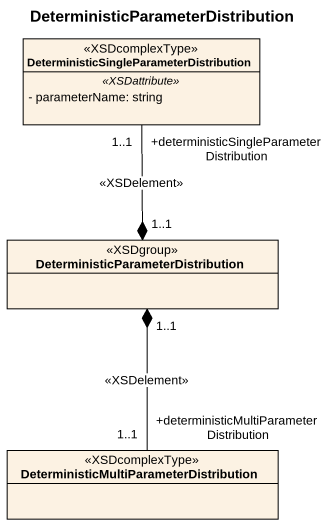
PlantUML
@startuml
title DeterministicParameterDistribution
hide circle
hide empty members
skinparam classAttributeIconSize 0
class "DeterministicSingleParameterDistribution" as DeterministicSingleParameter <<XSDcomplexType>> {
  .. <<XSDattribute>> ..
  - parameterName: string
}
class "DeterministicParameterDistribution" as DeterministicParameterDistri <<XSDgroup>>
class "DeterministicMultiParameterDistribution" as DeterministicMultiParameterD <<XSDcomplexType>>
DeterministicParameterDistri "1..1" *-up- "+deterministicSingleParameterDistribution\n1..1" DeterministicSingleParameter : <<XSDelement>>
DeterministicParameterDistri "1..1" *-- "+deterministicMultiParameterDistribution\n1..1" DeterministicMultiParameterD : <<XSDelement>>
@enduml
